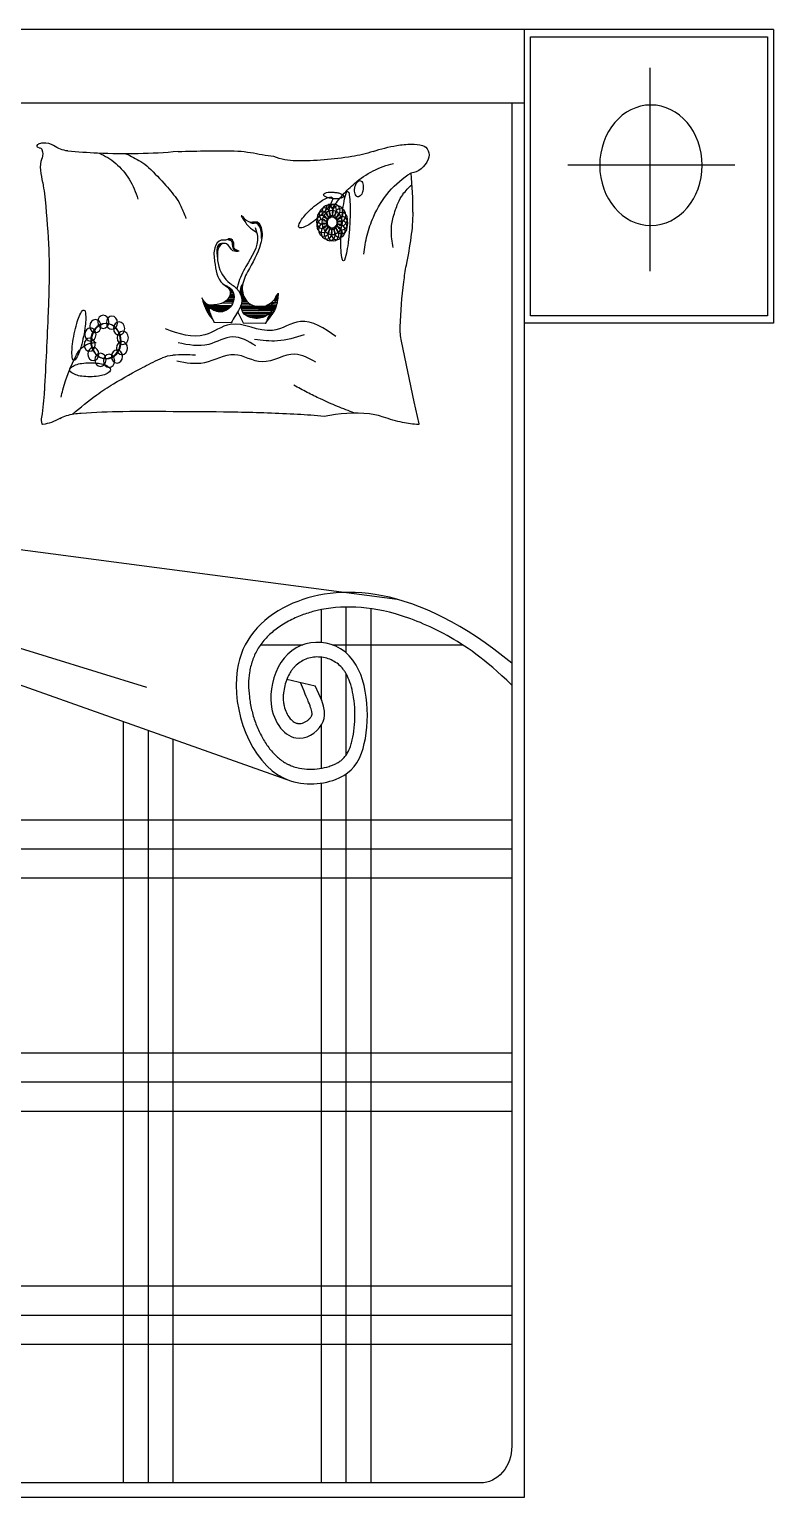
# Model space of a CAD drawing. Header units: inches. Extents: x 11.4 to 53.9, y 13.7 to 38.5.
# Drawn here: x 14.53 to 15.545, y 31.626 to 33.626 of the extents above; entities that cross this region are included whole.
import ezdxf

# ---------------------------------------------------------------- set-up
doc = ezdxf.new("R2010")
doc.units = ezdxf.units.IN
doc.header["$MEASUREMENT"] = 0
for name, color, linetype in [('02', 2, 'Continuous'), ('1', 1, 'Continuous'), ('4', 4, 'Continuous')]:
    doc.layers.add(name, color=color, linetype=linetype)

msp = doc.modelspace()

# ---------------------------------------------------------------- linework, layer by layer
at = {"layer": '02'}
for p, q in [((14.8313, 33.3633), (14.8308, 33.3634)), ((14.843, 33.3621), (14.8325, 33.3622)), ((14.8415, 33.3632), (14.8345, 33.3633)), ((14.8441, 33.3609), (14.8411, 33.3609)), ((14.8447, 33.3597), (14.8423, 33.3597)), ((14.8453, 33.3585), (14.8433, 33.3586)), ((14.846, 33.3566), (14.8444, 33.3566)), ((14.8463, 33.3555), (14.8449, 33.3555)), ((14.8467, 33.3539), (14.8455, 33.3539)), ((14.8469, 33.3528), (14.8458, 33.3528)), ((14.8472, 33.3509), (14.8462, 33.3509)), ((14.8473, 33.3497), (14.8463, 33.3497)), ((14.8474, 33.3486), (14.8465, 33.3486)), ((14.8474, 33.3474), (14.8465, 33.3474)), ((14.8474, 33.3463), (14.8466, 33.3463)), ((14.8474, 33.3451), (14.8466, 33.3451)), ((14.8473, 33.3436), (14.8467, 33.3436)), ((14.8471, 33.342), (14.8467, 33.342)), ((14.7869, 33.3241), (14.7857, 33.3242)), ((14.7872, 33.3253), (14.7858, 33.3253)), ((14.7874, 33.3264), (14.7859, 33.3265)), ((14.7878, 33.3276), (14.7861, 33.3276)), ((14.7886, 33.3295), (14.7865, 33.3295)), ((14.7893, 33.3306), (14.787, 33.3307)), ((14.7905, 33.3321), (14.7878, 33.3322)), ((14.7919, 33.3333), (14.7889, 33.3333)), ((14.7969, 33.3343), (14.7928, 33.3344)), ((14.8064, 33.3392), (14.8024, 33.3392)), ((14.808, 33.3372), (14.8057, 33.3373)), ((14.8088, 33.3353), (14.8064, 33.3354)), ((14.809, 33.3342), (14.8067, 33.3342)), ((14.8091, 33.333), (14.8068, 33.3331)), ((14.8091, 33.3319), (14.8069, 33.3319)), ((14.8091, 33.3303), (14.8071, 33.3304)), ((14.8092, 33.3292), (14.8073, 33.3292)), ((14.8098, 33.3273), (14.8082, 33.3273)), ((14.8109, 33.3261), (14.8092, 33.3261)), ((14.8131, 33.3249), (14.8111, 33.3249)), ((14.815, 33.3237), (14.8138, 33.3238)), ((14.7954, 33.2784), (14.795, 33.2784)), ((14.7977, 33.2772), (14.7965, 33.2773)), ((14.8, 33.2761), (14.7981, 33.2761)), ((14.8019, 33.2749), (14.7997, 33.2749)), ((14.804, 33.2733), (14.8015, 33.2734)), ((14.8092, 33.2606), (14.8021, 33.2607)), ((14.8053, 33.2722), (14.8025, 33.2722)), ((14.8092, 33.2614), (14.8025, 33.2615)), ((14.8092, 33.2629), (14.8031, 33.263)), ((14.8067, 33.2706), (14.8035, 33.2706)), ((14.8091, 33.2644), (14.8037, 33.2645)), ((14.8074, 33.2694), (14.8039, 33.2695)), ((14.808, 33.2683), (14.8041, 33.2683)), ((14.8083, 33.2675), (14.8041, 33.2676)), ((14.8087, 33.2664), (14.8041, 33.2664)), ((14.8206, 33.2704), (14.818, 33.2704)), ((14.8207, 33.2692), (14.818, 33.2693)), ((14.8209, 33.2681), (14.818, 33.2681)), ((14.8211, 33.2673), (14.818, 33.2674)), ((14.8213, 33.2662), (14.818, 33.2662)), ((14.8205, 33.2719), (14.8181, 33.272)), ((14.8219, 33.2642), (14.8182, 33.2643)), ((14.8204, 33.2731), (14.8183, 33.2731)), ((14.8205, 33.2746), (14.8186, 33.2746)), ((14.8225, 33.2627), (14.8187, 33.2628)), ((14.8205, 33.2758), (14.819, 33.2758)), ((14.8231, 33.2612), (14.8192, 33.2612)), ((14.8235, 33.2604), (14.8193, 33.2605)), ((14.8206, 33.2769), (14.8196, 33.2769)), ((14.8208, 33.2781), (14.8202, 33.2781)), ((14.8209, 33.2788), (14.8207, 33.2788)), ((14.869, 33.2605), (14.8658, 33.2605)), ((14.8691, 33.262), (14.8668, 33.2621)), ((14.8693, 33.2636), (14.8677, 33.2636)), ((14.8694, 33.2655), (14.8687, 33.2655)), ((14.7667, 33.2582), (14.7659, 33.2582)), ((14.7676, 33.2566), (14.7664, 33.2566)), ((14.7704, 33.2531), (14.7676, 33.2532)), ((14.7737, 33.2512), (14.7683, 33.2512)), ((14.8052, 33.2492), (14.7689, 33.2497)), ((14.8044, 33.248), (14.7694, 33.2485)), ((14.8034, 33.2469), (14.7698, 33.2474)), ((14.8022, 33.2458), (14.7703, 33.2462)), ((14.775, 33.2446), (14.771, 33.2447)), ((14.7757, 33.2435), (14.7715, 33.2435)), ((14.7754, 33.2427), (14.7719, 33.2428)), ((14.7759, 33.2412), (14.7727, 33.2412)), ((14.7763, 33.24), (14.7733, 33.2401)), ((14.8003, 33.2443), (14.779, 33.2446)), ((14.7986, 33.2431), (14.7812, 33.2434)), ((14.7971, 33.2424), (14.783, 33.2426)), ((14.8072, 33.2526), (14.7923, 33.2528)), ((14.808, 33.2545), (14.7964, 33.2547)), ((14.8085, 33.256), (14.7984, 33.2562)), ((14.8088, 33.2575), (14.7999, 33.2577)), ((14.8091, 33.2595), (14.8014, 33.2596)), ((14.8342, 33.2503), (14.8188, 33.2505)), ((14.8665, 33.2483), (14.8189, 33.249)), ((14.866, 33.2471), (14.8191, 33.2478)), ((14.8305, 33.2522), (14.8193, 33.2524)), ((14.8656, 33.246), (14.8193, 33.2467)), ((14.8241, 33.2592), (14.8195, 33.2593)), ((14.8281, 33.2542), (14.8196, 33.2543)), ((14.8651, 33.2448), (14.8196, 33.2455)), ((14.8254, 33.2573), (14.8197, 33.2574)), ((14.8266, 33.2558), (14.8197, 33.2559)), ((14.8643, 33.2433), (14.82, 33.244)), ((14.8637, 33.2422), (14.8204, 33.2428)), ((14.8624, 33.2399), (14.8215, 33.2405)), ((14.867, 33.2498), (14.8537, 33.25)), ((14.8675, 33.2517), (14.8575, 33.2519)), ((14.8679, 33.2536), (14.8601, 33.2537)), ((14.8685, 33.2567), (14.8631, 33.2568)), ((14.8687, 33.2586), (14.8645, 33.2586)), ((14.8689, 33.2597), (14.8653, 33.2598)), ((14.7768, 33.2389), (14.774, 33.2389)), ((14.7776, 33.2369), (14.7753, 33.237)), ((14.7779, 33.2362), (14.7758, 33.2362)), ((14.7785, 33.2346), (14.777, 33.2346)), ((14.7791, 33.2335), (14.7779, 33.2335)), ((14.7794, 33.2327), (14.7786, 33.2327)), ((14.7799, 33.2315), (14.7796, 33.2315)), ((14.8051, 33.2262), (14.7822, 33.2265)), ((14.8524, 33.2255), (14.8215, 33.2259)), ((14.8616, 33.2388), (14.8222, 33.2393)), ((14.8559, 33.2377), (14.8232, 33.2382)), ((14.8531, 33.2358), (14.8257, 33.2362)), ((14.8518, 33.2351), (14.8271, 33.2354)), ((14.8484, 33.2336), (14.833, 33.2338)), ((14.8539, 33.2285), (14.8534, 33.2285)), ((14.8548, 33.2297), (14.8538, 33.2297)), ((14.8554, 33.2304), (14.8541, 33.2304)), ((14.8563, 33.2316), (14.8546, 33.2316)), ((14.8569, 33.2323), (14.8549, 33.2324)), ((14.8578, 33.2335), (14.8555, 33.2335)), ((14.859, 33.235), (14.8563, 33.235)), ((14.8595, 33.2357), (14.8567, 33.2358)), ((14.8609, 33.2376), (14.8578, 33.2377)), ((14.2607, 32.8624), (14.6898, 32.7299)), ((14.9285, 32.7908), (14.9285, 32.8356)), ((14.9622, 32.7765), (14.9622, 32.8391)), ((14.996, 31.6459), (14.996, 32.8368)), ((14.9435, 32.7875), (15.121, 32.7875)), ((14.9285, 32.7124), (14.9285, 32.7707)), ((14.9622, 32.6377), (14.9622, 32.7479)), ((14.6586, 31.6459), (14.6586, 32.6831)), ((14.6924, 31.6459), (14.6924, 32.6711)), ((14.9285, 32.6195), (14.9285, 32.6787)), ((14.7261, 31.6459), (14.7261, 32.6592)), ((14.9622, 31.6459), (14.9622, 32.6118)), ((14.9285, 31.6459), (14.9285, 32.5993)), ((13.6918, 32.5494), (15.1878, 32.5494)), ((13.6918, 32.5097), (15.1878, 32.5097)), ((13.6918, 32.47), (15.1878, 32.47)), ((13.6918, 32.2319), (15.1878, 32.2319)), ((13.6918, 32.1922), (15.1878, 32.1922)), ((13.6918, 32.1525), (15.1878, 32.1525)), ((13.9662, 31.9144), (15.1878, 31.9144)), ((13.965, 31.8747), (15.1878, 31.8747)), ((13.9675, 31.835), (15.1878, 31.835))]:
    msp.add_line(p, q, dxfattribs=at)
at = {"layer": '02', "extrusion": (0, 0, -1)}
for centre, major_axis, start_param, end_param in [((15.0544, 33.2831), (0, 0.1636), 5.872496, 6.082747), ((15.0544, 33.2831), (0, 0.1636), 5.662245, 5.872496), ((14.9326, 33.4007), (0, 0.00153), 4.777609, 5.76878), ((14.9326, 33.4007), (0, 0.00153), 3.786439, 4.777609), ((14.9378, 33.3897), (0, 0.0141), 5.76878, 6.083615), ((14.9408, 33.3724), (0, 0.0318), 6.083615, 6.236557), ((14.9419, 33.3448), (0, 0.0594), 6.236557, 6.348406), ((15.0544, 33.2831), (0, 0.1636), 5.36483, 5.513538), ((14.9419, 33.3448), (0, 0.0594), 0.06522, 0.177069), ((14.946, 33.372), (0, 0.0318), 0.177069, 0.330011), ((14.9509, 33.3887), (0, 0.0141), 0.330011, 0.644846), ((15.0544, 33.2831), (0, 0.1636), 5.513538, 5.662245), ((15.0176, 33.3771), (0, 0.0702), 4.923606, 5.109502), ((14.964, 33.4035), (0, 0.00177), 5.109502, 6.356086), ((14.964, 33.4035), (0, 0.00177), 0.0729, 1.319484), ((14.9077, 33.3865), (0, 0.0702), 1.319484, 1.50538), ((14.989, 33.4066), (0, 0.0182), 4.662899, 4.910447), ((14.9841, 33.4063), (0, 0.0124), 4.3626, 4.662899), ((14.989, 33.4066), (0, 0.0182), 4.910447, 5.157994), ((14.9808, 33.4049), (0, 0.00824), 3.936058, 4.3626), ((14.9846, 33.4091), (0, 0.0124), 5.157994, 5.458293), ((14.982, 33.412), (0, 0.00824), 5.458293, 5.884836), ((14.9807, 33.4156), (0, 0.00428), 5.884836, 6.481243), ((14.9771, 33.4058), (0, 0.00824), 2.316701, 2.743243), ((14.9807, 33.4156), (0, 0.00428), 0.198058, 0.794465), ((14.9745, 33.4086), (0, 0.0124), 2.016401, 2.316701), ((14.9783, 33.4128), (0, 0.00824), 0.794465, 1.221007), ((14.97, 33.4111), (0, 0.0182), 1.768854, 2.016401), ((14.9749, 33.4114), (0, 0.0124), 1.221007, 1.521307), ((14.97, 33.4111), (0, 0.0182), 1.521307, 1.768854), ((14.9865, 33.2728), (0, 0.1377), 5.539879, 5.640063), ((14.9865, 33.2728), (0, 0.1377), 5.640063, 5.740246), ((14.958, 33.3284), (0, 0.0728), 5.740246, 5.878137), ((14.939, 33.4107), (0, 0.0141), 3.471604, 3.786439), ((14.9441, 33.3664), (0, 0.0314), 5.878137, 6.17003), ((14.8918, 33.4324), (0, 0.0728), 2.260396, 2.398287), ((14.9439, 33.4274), (0, 0.0318), 3.318662, 3.471604), ((14.948, 33.4546), (0, 0.0594), 3.206813, 3.318662), ((14.9189, 33.4061), (0, 0.0314), 1.968503, 2.260396), ((14.9414, 33.395), (0, 0.00269), 6.17003, 7.210859), ((14.9414, 33.395), (0, 0.00269), 0.927674, 1.968503), ((14.948, 33.4546), (0, 0.0594), 3.094965, 3.206813), ((14.9491, 33.427), (0, 0.0318), 2.942022, 3.094965), ((14.9521, 33.4097), (0, 0.0141), 2.627187, 2.942022), ((15.1034, 33.3554), (0, 0.1734), 4.842886, 4.923606), ((14.9573, 33.3988), (0, 0.00153), 1.636017, 2.627187), ((14.9573, 33.3988), (0, 0.00153), 0.644846, 1.636017), ((14.8201, 33.3798), (0, 0.1734), 1.50538, 1.5861), ((14.9784, 33.4021), (0, 0.00428), 3.33965, 3.936058), ((14.9784, 33.4021), (0, 0.00428), 2.743243, 3.33965), ((14.922, 33.3469), (0, 0.0314), 5.110095, 5.401988), ((14.9491, 33.3206), (0, 0.0728), 5.401988, 5.539879), ((14.8829, 33.4246), (0, 0.0728), 2.598653, 2.736544), ((14.8544, 33.4803), (0, 0.1377), 2.49847, 2.598653), ((14.8544, 33.4803), (0, 0.1377), 2.398287, 2.49847), ((15.2443, 33.3337), (0, 0.3405), 4.785289, 4.842886), ((14.6781, 33.3823), (0, 0.3405), 1.5861, 1.643697), ((14.8995, 33.3581), (0, 0.00269), 4.069266, 5.110095), ((14.8995, 33.3581), (0, 0.00269), 3.028437, 4.069266), ((14.8968, 33.3866), (0, 0.0314), 2.736544, 3.028437), ((15.2443, 33.3337), (0, 0.3405), 4.727692, 4.785289), ((14.6781, 33.3823), (0, 0.3405), 1.643697, 1.701294), ((15.1022, 33.3362), (0, 0.1734), 4.646973, 4.727692), ((15.0147, 33.3295), (0, 0.0702), 4.461077, 4.646973), ((14.9047, 33.3389), (0, 0.0702), 1.782013, 1.967909), ((14.8189, 33.3606), (0, 0.1734), 1.701294, 1.782013), ((14.9584, 33.3125), (0, 0.00177), 3.214493, 4.461077), ((14.9584, 33.3125), (0, 0.00177), 1.967909, 3.214493), ((14.6254, 33.2195), (0, 0.0356), 5.162699, 5.433027), ((14.6042, 33.2413), (0, 0.00242), 5.433027, 6.518337), ((14.6042, 33.2413), (0, 0.00242), 0.235152, 1.320462), ((14.5769, 33.2331), (0, 0.0356), 1.320462, 1.59079), ((14.7243, 33.1738), (0, 0.1608), 4.947541, 5.037817), ((14.6625, 33.1983), (0, 0.0841), 5.037817, 5.162699), ((14.4711, 33.2452), (0, 0.1608), 1.715672, 1.805948), ((14.5357, 33.2341), (0, 0.0841), 1.59079, 1.715672), ((14.7243, 33.1738), (0, 0.1608), 4.857264, 4.947541), ((14.4711, 33.2452), (0, 0.1608), 1.805948, 1.896225), ((14.7508, 33.0702), (0, 0.2156), 5.01749, 5.262065), ((14.6185, 33.1859), (0, 0.0356), 4.462054, 4.732383), ((14.6598, 33.1849), (0, 0.0841), 4.732383, 4.857264), ((14.57, 33.1995), (0, 0.0356), 2.021106, 2.291434), ((14.6198, 33.1646), (0, 0.0349), 5.262065, 5.878124), ((14.5329, 33.2206), (0, 0.0841), 1.896225, 2.021106), ((14.6169, 33.1725), (0, 0.0263), 5.878124, 6.103495), ((14.6235, 33.1301), (0, 0.0694), 6.103495, 6.24199), ((14.7292, 33.1245), (0, 0.058), 5.922351, 6.211927), ((14.7422, 32.911), (0, 0.2721), 6.211927, 6.345235), ((14.5882, 33.1621), (0, 0.00348), 4.708932, 5.665055), ((14.5882, 33.1621), (0, 0.00348), 3.75281, 4.708932), ((14.5999, 33.1428), (0, 0.0273), 5.665055, 5.995265), ((14.5912, 33.1776), (0, 0.00242), 3.376744, 4.462054), ((14.5912, 33.1776), (0, 0.00242), 2.291434, 3.376744), ((14.6078, 33.1111), (0, 0.0603), 5.995265, 6.159203), ((14.6132, 33.0604), (0, 0.1114), 6.159203, 6.279729), ((14.6132, 33.0604), (0, 0.1114), 6.279729, 6.400255), ((14.6183, 33.1112), (0, 0.0603), 0.117069, 0.281006), ((14.6261, 33.1429), (0, 0.0273), 0.281006, 0.611217), ((14.6377, 33.1623), (0, 0.00348), 0.611217, 1.56734), ((14.6377, 33.1623), (0, 0.00348), 1.56734, 2.523462), ((15.188, 31.8613), (0, 1.4323), 5.8207, 5.858607), ((14.8639, 32.7047), (0, 0.5066), 5.858607, 5.922351), ((14.5998, 33.1816), (0, 0.0273), 3.422599, 3.75281), ((14.6075, 33.2133), (0, 0.0603), 3.258662, 3.422599), ((14.6126, 33.2641), (0, 0.1114), 3.138136, 3.258662), ((14.6126, 33.2641), (0, 0.1114), 3.01761, 3.138136), ((14.618, 33.2134), (0, 0.0603), 2.853673, 3.01761), ((14.626, 33.1817), (0, 0.0273), 2.523462, 2.853673), ((14.7159, 33.0831), (0, 0.1726), 4.956465, 5.01749)]:
    msp.add_ellipse(centre, major_axis=major_axis, ratio=0.85, start_param=start_param, end_param=end_param, dxfattribs=at)
for centre, major_axis in [((14.9328, 33.374), (0, 0.00892)), ((14.9367, 33.3775), (0, 0.00892)), ((14.9413, 33.3791), (0, 0.00892)), ((14.9461, 33.3788), (0, 0.00892)), ((14.9506, 33.3766), (0, 0.00892)), ((14.9541, 33.3727), (0, 0.00892)), ((14.9291, 33.3637), (0, 0.00892)), ((14.9296, 33.3581), (0, 0.00892)), ((14.9302, 33.3693), (0, 0.00892)), ((14.9318, 33.353), (0, 0.00892)), ((14.943, 33.3628), (0, 0.0164)), ((14.9531, 33.3516), (0, 0.00892)), ((14.9558, 33.3564), (0, 0.00892)), ((14.9563, 33.3676), (0, 0.00892)), ((14.9569, 33.3619), (0, 0.00892)), ((14.9354, 33.3491), (0, 0.00892)), ((14.9398, 33.3469), (0, 0.00892)), ((14.9446, 33.3466), (0, 0.00892)), ((14.9493, 33.3482), (0, 0.00892)), ((14.6202, 33.2217), (0, 0.00901)), ((14.6342, 33.2015), (0, 0.024)), ((14.635, 33.2011), (0, 0.024)), ((14.631, 33.2276), (0, 0.00901)), ((14.6428, 33.2264), (0, 0.00901)), ((14.6525, 33.2184), (0, 0.00901)), ((14.6124, 33.1964), (0, 0.00901)), ((14.6134, 33.2103), (0, 0.00901)), ((14.6565, 33.1918), (0, 0.00901)), ((14.6575, 33.2057), (0, 0.00901)), ((14.6174, 33.1837), (0, 0.00901)), ((14.6271, 33.1757), (0, 0.00901)), ((14.6389, 33.1745), (0, 0.00901)), ((14.6497, 33.1804), (0, 0.00901))]:
    msp.add_ellipse(centre, major_axis=major_axis, ratio=0.85, dxfattribs=at)
at = {"layer": '02'}
for points, knots in [([(14.8206, 33.3711), (14.8204, 33.3715), (14.8199, 33.3721), (14.8192, 33.3719), (14.8189, 33.3718)], [0, 0, 0, 0, 29.733234, 55.74508, 55.74508, 55.74508, 55.74508]), ([(14.8191, 33.3717), (14.8222, 33.3666), (14.8279, 33.3572), (14.8365, 33.3518), (14.8405, 33.3493)], [0, 0, 0, 0, 439.337357, 808.513718, 808.513718, 808.513718, 808.513718]), ([(14.8206, 33.3711), (14.8241, 33.3674), (14.8302, 33.3608), (14.8421, 33.3657), (14.8488, 33.3514), (14.8453, 33.3259), (14.8305, 33.3021), (14.8178, 33.2759), (14.8267, 33.2462), (14.8579, 33.246), (14.8667, 33.2619), (14.8693, 33.2665)], [0, 0, 0, 0, 370.279274, 647.246075, 847.888373, 1378.960121, 2414.904871, 2951.748243, 3428.282905, 4373.471731, 4761.750437, 4761.750437, 4761.750437, 4761.750437]), ([(14.8467, 33.341), (14.8467, 33.3475), (14.8467, 33.3561), (14.8392, 33.3629), (14.8347, 33.3606), (14.8322, 33.3623), (14.8307, 33.3634)], [0, 0, 0, 0, 434.291637, 585.30335, 671.116337, 811.170609, 811.170609, 811.170609, 811.170609]), ([(14.8162, 33.3239), (14.8132, 33.3248), (14.8079, 33.3263), (14.8102, 33.3357), (14.8039, 33.3426), (14.7977, 33.3377), (14.7891, 33.3406), (14.7804, 33.3269), (14.7834, 33.3052), (14.7865, 33.2809), (14.8072, 33.2717), (14.7998, 33.2542), (14.7857, 33.251), (14.7713, 33.2486), (14.7633, 33.2653), (14.7717, 33.2403), (14.7773, 33.2341), (14.7802, 33.2309)], [0, 0, 0, 0, 214.14559, 377.025075, 575.528412, 758.105592, 920.480881, 1264.902052, 1707.290956, 2499.482849, 2865.992435, 3150.828948, 3567.495909, 4077.121973, 4204.018392, 4587.480159, 5005.887529, 5005.887529, 5005.887529, 5005.887529]), ([(14.8382, 33.3562), (14.8395, 33.352), (14.8454, 33.3334), (14.827, 33.3077), (14.8164, 33.2855), (14.8135, 33.2748), (14.8129, 33.2727)], [0, 0, 0, 0, 307.93761, 1371.177455, 2017.63374, 2172.830591, 2172.830591, 2172.830591, 2172.830591]), ([(14.8162, 33.3239), (14.8132, 33.3234), (14.8058, 33.3223), (14.8017, 33.3348), (14.786, 33.3343), (14.785, 33.3016), (14.7988, 33.2824), (14.8156, 33.2724), (14.8228, 33.2533), (14.8125, 33.2387), (14.807, 33.2295), (14.8051, 33.2262)], [0, 0, 0, 0, 236.273366, 570.787372, 733.162661, 1384.208636, 2166.175057, 2546.990063, 2930.45183, 3457.11439, 3746.767054, 3746.767054, 3746.767054, 3746.767054]), ([(14.7961, 33.3343), (14.7933, 33.3345), (14.7868, 33.3348), (14.7852, 33.323), (14.7862, 33.3169), (14.7866, 33.3144)], [0, 0, 0, 0, 213.052262, 484.393569, 669.054375, 669.054375, 669.054375, 669.054375]), ([(14.8007, 33.3397), (14.8027, 33.3392), (14.8076, 33.338), (14.8059, 33.3268), (14.8115, 33.3247), (14.8143, 33.3236)], [0, 0, 0, 0, 151.37429, 368.781668, 587.183857, 587.183857, 587.183857, 587.183857]), ([(14.7951, 33.2785), (14.8006, 33.2759), (14.8099, 33.2713), (14.8093, 33.2507), (14.7945, 33.238), (14.7825, 33.2423), (14.7718, 33.2492), (14.7771, 33.2375), (14.7822, 33.2265)], [0, 0, 0, 0, 446.128236, 755.800529, 1269.702549, 1721.296298, 1754.296899, 2238.03998, 2238.03998, 2238.03998, 2238.03998]), ([(14.8181, 33.2647), (14.8179, 33.2685), (14.8176, 33.274), (14.8203, 33.2782), (14.821, 33.2794)], [0, 0, 0, 0, 262.335435, 368.539335, 368.539335, 368.539335, 368.539335]), ([(14.8695, 33.2666), (14.869, 33.2605), (14.8677, 33.2453), (14.8586, 33.2342), (14.8531, 33.2276)], [0, 0, 0, 0, 426.035719, 1059.044037, 1059.044037, 1059.044037, 1059.044037]), ([(14.8599, 33.2407), (14.8562, 33.2379), (14.847, 33.231), (14.8327, 33.2321), (14.8208, 33.2388), (14.8194, 33.246), (14.8187, 33.25)], [0, 0, 0, 0, 356.488793, 902.858803, 1121.734001, 1396.522206, 1396.522206, 1396.522206, 1396.522206]), ([(14.8678, 33.257), (14.8615, 33.2518), (14.8532, 33.2452), (14.8652, 33.2476), (14.8556, 33.2355), (14.8536, 33.2292), (14.8522, 33.2249)], [0, 0, 0, 0, 354.706394, 458.036101, 642.850064, 1045.439073, 1045.439073, 1045.439073, 1045.439073]), ([(14.9482, 33.2077), (14.9321, 33.2188), (14.9036, 33.2386), (14.8561, 33.2041), (14.81, 33.2359), (14.7646, 33.2002), (14.734, 33.2113), (14.7157, 33.2179)], [0, 0, 0, 0, 60.699522, 107.255472, 175.125043, 218.384718, 282.202299, 282.202299, 282.202299, 282.202299]), ([(14.8389, 33.1949), (14.8285, 33.2011), (14.8074, 33.2137), (14.7725, 33.1911), (14.747, 33.1961), (14.733, 33.1989)], [0, 0, 0, 0, 38.736045, 78.847618, 127.891564, 127.891564, 127.891564, 127.891564]), ([(14.9049, 33.2097), (14.8928, 33.2061), (14.8705, 33.1993), (14.8476, 33.2022), (14.8372, 33.2036)], [0, 0, 0, 0, 43.645936, 80.453717, 80.453717, 80.453717, 80.453717]), ([(14.9209, 33.1724), (14.9114, 33.1778), (14.8875, 33.1913), (14.8497, 33.1632), (14.8086, 33.1916), (14.7705, 33.1666), (14.7438, 33.1715), (14.7312, 33.1738)], [0, 0, 0, 0, 35.61194, 89.133857, 134.39712, 184.007498, 228.275394, 228.275394, 228.275394, 228.275394])]:
    msp.add_open_spline(points, degree=3, knots=knots, dxfattribs=at)
for points in [[(14.7757, 33.2434), (14.7735, 33.2453), (14.7712, 33.2472), (14.7689, 33.2491)], [(14.8142, 33.2409), (14.8166, 33.236), (14.819, 33.231), (14.8215, 33.226)]]:
    msp.add_open_spline(points, degree=3, dxfattribs=at)
at = {"layer": '1'}
for p, q in [((15.2133, 33.2359), (15.2133, 33.6159)), ((15.2133, 33.6159), (15.5363, 33.6159)), ((15.5363, 33.6159), (15.5363, 33.2359)), ((15.3761, 33.5737), (15.3761, 33.2965)), ((15.1878, 33.5259), (15.1878, 31.6959)), ((15.4919, 33.4408), (15.2644, 33.4408)), ((15.5363, 33.2359), (15.2133, 33.2359)), ((15.055, 33.1187), (15.0374, 33.2013)), ((15.0614, 33.0887), (15.055, 33.1187)), ((13.6918, 33.0259), (15.0317, 32.8496)), ((13.6918, 33.0259), (14.8874, 32.602)), ((14.8454, 32.7875), (14.9032, 32.7875)), ((14.8814, 32.741), (14.9199, 32.7317)), ((15.1453, 31.6459), (13.7343, 31.6459))]:
    msp.add_line(p, q, dxfattribs=at)
at = {"layer": '1', "extrusion": (0, 0, -1)}
msp.add_ellipse((15.3775, 33.4408), major_axis=(0, 0.0821), ratio=0.85, dxfattribs=at)
for centre, major_axis, start_param, end_param in [((14.5429, 33.467), (0, 0.00232), 2.93402, 5.053845), ((14.5438, 33.4666), (0, 0.00342), 5.053845, 5.902908), ((14.5506, 33.4465), (0, 0.0251), 5.902908, 6.208092), ((14.5441, 33.4605), (0, 0.00428), 6.075612, 7.470177), ((14.5351, 33.4563), (0, 0.0156), 1.186991, 1.944663), ((14.5509, 33.4427), (0, 0.0289), 6.208092, 6.818151), ((14.5867, 33.514), (0, 0.0539), 3.233383, 3.676558), ((14.6465, 34.2776), (0, 0.8208), 3.174892, 3.233383), ((14.7863, 31.5238), (0, 1.9367), 6.250779, 6.300322), ((14.8088, 33.308), (0, 0.1524), 0.044307, 0.177847), ((15.0691, 33.1663), (0, 0.3048), 6.008401, 6.135928), ((15.0511, 33.3084), (0, 0.1611), 6.135928, 6.283185), ((15.0511, 33.3791), (0, 0.0904), 0, 0.19674), ((15.064, 33.4549), (0, 0.0131), 0.19674, 2.034714), ((14.5734, 33.4386), (0, 0.0328), 4.570433, 5.086256), ((14.6656, 34.9507), (0, 1.4943), 3.131544, 3.174892), ((14.5983, 33.3632), (0, 0.0992), 0.325912, 0.629826), ((14.5983, 33.3632), (0, 0.0992), 0.629826, 0.939395), ((14.591, 33.2378), (0, 0.234), 0.364081, 0.47542), ((14.6709, 34.3297), (0, 0.8732), 3.057785, 3.131544), ((14.6522, 33.3776), (0, 0.0768), 0.47542, 0.670007), ((14.9113, 33.9789), (0, 0.5293), 3.247826, 3.31944), ((14.8938, 33.5566), (0, 0.1098), 3.142599, 3.471215), ((14.8937, 34.1294), (0, 0.6827), 3.009875, 3.141593), ((14.9429, 33.6928), (0, 0.2422), 2.866808, 3.009875), ((15.048, 33.4643), (0, 0.0342), 2.034714, 3.059554), ((14.7529, 33.4688), (0, 0.246), 4.501039, 4.570433), ((14.5983, 33.3632), (0, 0.0992), 0.939395, 1.248964), ((14.486, 33.1308), (0, 0.3916), 0.670007, 0.764655), ((15.1047, 33.3058), (0, 0.1399), 5.499491, 5.808393), ((14.6347, 33.3771), (0, 0.4918), 1.462597, 1.570796), ((14.3836, 33.3756), (0, 0.1983), 1.359446, 1.436739), ((13.7815, 33.28), (0, 0.9131), 1.436739, 1.512001), ((14.5839, 33.2509), (0, 0.2252), 0.764655, 0.889508), ((15.1047, 33.3058), (0, 0.1399), 5.190589, 5.499491), ((15.0731, 33.3664), (0, 0.0526), 5.154919, 5.435704), ((15.0968, 33.3418), (0, 0.0899), 5.435704, 5.650258), ((14.7, 33.3616), (0, 0.0493), 0.889508, 1.076576), ((14.5871, 33.2901), (0, 0.2002), 1.076576, 1.169322), ((15.1917, 33.304), (0, 0.2056), 5.04016, 5.093131), ((15.1487, 33.3242), (0, 0.1511), 5.093131, 5.154919), ((15.1047, 33.3058), (0, 0.1399), 5.00063, 5.190589), ((15.0715, 33.3521), (0, 0.0562), 4.712389, 5.04016), ((14.8794, 33.3771), (0, 0.204), 1.570796, 1.73982), ((15.1047, 33.3058), (0, 0.1399), 4.810671, 5.00063), ((15.1015, 33.3521), (0, 0.0915), 4.456086, 4.712389), ((14.3113, 33.4912), (0, 0.882), 1.73982, 1.783698), ((13.9803, 33.2938), (0, 0.6787), 1.512001, 1.599299), ((15.3076, 33.2378), (0, 0.3171), 4.852103, 4.925291), ((15.5951, 33.1902), (0, 0.6588), 4.7589, 4.852103), ((13.397, 33.3134), (0, 1.3652), 1.599299, 1.624115), ((2.9821, 33.9673), (0, 13.6356), 1.624115, 1.631968), ((15.0933, 33.2177), (0, 0.0677), 4.467254, 4.7589), ((14.7634, 32.8633), (0, 0.3126), 5.722324, 5.8207), ((15.159, 33.809), (0, 0.7387), 3.551473, 3.583354), ((14.2781, 33.1534), (0, 0.3212), 1.631968, 1.745301), ((14.9514, 32.5111), (0, 0.7286), 5.657899, 5.722324), ((15.159, 33.809), (0, 0.7387), 3.519592, 3.551473), ((15.159, 33.809), (0, 0.7387), 3.480675, 3.519592), ((14.6086, 32.9577), (0, 0.1459), 6.058578, 6.220808), ((14.6625, 31.9416), (0, 1.164), 6.220808, 6.278184), ((14.6933, 20.763), (0, 12.3427), 6.279781, 6.294713), ((14.7658, 29.7431), (0, 3.3622), 0.016936, 0.045547), ((14.8489, 31.8866), (0, 1.2165), 0.045547, 0.080592), ((14.9754, 32.7981), (0, 0.3054), 6.115697, 6.354458), ((15.159, 33.809), (0, 0.7387), 3.441758, 3.480675), ((14.9825, 32.9837), (0, 0.1197), 0.112295, 0.30345), ((14.5632, 33.0942), (0, 0.0193), 4.420958, 4.886893), ((14.5485, 33.0891), (0, 0.00132), 3.017318, 4.420958), ((14.5394, 33.1746), (0, 0.0875), 2.85848, 3.017318), ((14.542, 33.1642), (0, 0.0767), 2.665395, 2.85848), ((14.5895, 33.0558), (0, 0.0453), 5.806988, 6.058578), ((15.0712, 33.3171), (0, 0.2297), 3.307122, 3.445043), ((15.077, 33.3576), (0, 0.2708), 3.212853, 3.307122), ((15.0606, 33.0885), (0, 0.000917), 1.325666, 3.212853), ((15.1453, 31.6959), (0, 0.05), 1.570796, 3.141593)]:
    msp.add_ellipse(centre, major_axis=major_axis, ratio=0.85, start_param=start_param, end_param=end_param, dxfattribs=at)
at = {"layer": '1'}
for points, knots in [([(15.1878, 32.7625), (15.057, 32.8707), (14.8881, 32.8746), (14.786, 32.7534), (14.8443, 32.5923), (14.9489, 32.5977), (14.995, 32.6368), (14.9939, 32.7976), (14.8789, 32.8011), (14.8493, 32.7002), (14.8882, 32.6473), (14.9325, 32.6731), (14.9357, 32.7006), (14.9199, 32.7317)], [170.30626, 170.30626, 170.30626, 170.30626, 414.197184, 554.608498, 741.690987, 833.261911, 906.019324, 1023.743891, 1168.189734, 1237.915098, 1336.242297, 1412.837786, 1469.686401, 1469.686401, 1469.686401, 1469.686401]), ([(15.1878, 32.7327), (15.1506, 32.7688), (15.1244, 32.7866), (15.0747, 32.814), (15.0512, 32.8235), (15.0073, 32.8359), (14.9869, 32.8388), (14.9493, 32.8393), (14.9322, 32.837), (14.9108, 32.8312), (14.905, 32.8293), (14.8964, 32.8259), (14.8934, 32.8246), (14.8872, 32.8217), (14.8841, 32.8201), (14.8781, 32.8168), (14.8752, 32.815), (14.867, 32.8095), (14.862, 32.8056), (14.8531, 32.7973), (14.8493, 32.7929), (14.8425, 32.7836), (14.8397, 32.7788), (14.835, 32.7686), (14.8332, 32.7633), (14.8312, 32.755), (14.8307, 32.7524), (14.8295, 32.7447), (14.8291, 32.7394), (14.829, 32.7283), (14.8294, 32.7226), (14.8308, 32.711), (14.8318, 32.7051), (14.8346, 32.6934), (14.8363, 32.6876), (14.8404, 32.6763), (14.8428, 32.6709), (14.8481, 32.6605), (14.851, 32.6556), (14.8573, 32.6465), (14.8607, 32.6424), (14.8679, 32.635), (14.8716, 32.6318), (14.8772, 32.628), (14.8788, 32.627), (14.8816, 32.6255), (14.8827, 32.6249), (14.8861, 32.6233), (14.8885, 32.6224), (14.8933, 32.6208), (14.8959, 32.6201), (14.9029, 32.6187), (14.9075, 32.6182), (14.9168, 32.6181), (14.9214, 32.6184), (14.9304, 32.6197), (14.9347, 32.6207), (14.9398, 32.6224), (14.9409, 32.6227), (14.9428, 32.6234), (14.9437, 32.6238), (14.9453, 32.6244), (14.9461, 32.6248), (14.9483, 32.6258), (14.9498, 32.6266), (14.9528, 32.6284), (14.9543, 32.6294), (14.9571, 32.6317), (14.9584, 32.6329), (14.9607, 32.6356), (14.9618, 32.6371), (14.9639, 32.6403), (14.9649, 32.6422), (14.9664, 32.6454), (14.9669, 32.6465), (14.9681, 32.6497), (14.9688, 32.6519), (14.9701, 32.6567), (14.9707, 32.6592), (14.9722, 32.6671), (14.973, 32.6729), (14.9739, 32.6848), (14.9741, 32.6911), (14.9737, 32.7036), (14.9731, 32.7098), (14.9715, 32.7208), (14.9705, 32.7256), (14.968, 32.7346), (14.9666, 32.7387), (14.9643, 32.7439), (14.9636, 32.7453), (14.9622, 32.7481), (14.9614, 32.7494), (14.9597, 32.752), (14.9589, 32.7532), (14.956, 32.7568), (14.9538, 32.7591), (14.9491, 32.763), (14.9465, 32.7646), (14.9412, 32.7674), (14.9384, 32.7685), (14.9327, 32.7702), (14.9297, 32.7707), (14.9237, 32.7711), (14.9207, 32.7711), (14.9148, 32.7703), (14.9119, 32.7697), (14.9063, 32.7678), (14.9036, 32.7665), (14.8985, 32.7636), (14.8962, 32.7619), (14.893, 32.7591), (14.8921, 32.7582), (14.8903, 32.7562), (14.8894, 32.7551), (14.8876, 32.7527), (14.8867, 32.7514), (14.8843, 32.7475), (14.8828, 32.7446), (14.8803, 32.7384), (14.8792, 32.7352), (14.8776, 32.7287), (14.877, 32.7254), (14.8764, 32.7202), (14.8763, 32.7183), (14.8763, 32.7153), (14.8763, 32.7142), (14.8764, 32.7122), (14.8764, 32.7111), (14.8767, 32.7081), (14.8771, 32.7062), (14.8782, 32.701), (14.8793, 32.698), (14.8818, 32.6925), (14.8833, 32.6901), (14.8862, 32.6864), (14.8876, 32.685), (14.8903, 32.6828), (14.8917, 32.682), (14.8935, 32.6812), (14.894, 32.681), (14.8949, 32.6807), (14.8953, 32.6806), (14.8959, 32.6805), (14.8962, 32.6804), (14.8968, 32.6803), (14.897, 32.6803), (14.8979, 32.6803), (14.8985, 32.6803), (14.9003, 32.6804), (14.9015, 32.6806), (14.9039, 32.6813), (14.9051, 32.6819), (14.9075, 32.6832), (14.9087, 32.6839), (14.9109, 32.6857), (14.9118, 32.6866), (14.9135, 32.6886), (14.9143, 32.6896), (14.915, 32.6909), (14.9151, 32.6912), (14.9153, 32.6916), (14.9154, 32.6917), (14.9155, 32.692), (14.9155, 32.6921), (14.9156, 32.6922), (14.9156, 32.6923), (14.9156, 32.6926), (14.9156, 32.6928), (14.9156, 32.6935), (14.9156, 32.6939), (14.9155, 32.6952), (14.9153, 32.696), (14.9149, 32.6979), (14.9146, 32.6991), (14.9135, 32.7029), (14.9124, 32.706), (14.9094, 32.7131), (14.9076, 32.717), (14.9, 32.7365)], [170.30626, 170.30626, 170.30626, 170.30626, 222.860306, 222.860306, 275.414352, 275.414352, 327.968398, 327.968398, 380.522445, 380.522445, 401.088431, 401.088431, 412.796849, 412.796849, 425.777911, 425.777911, 438.758974, 438.758974, 464.721099, 464.721099, 490.683224, 490.683224, 516.645349, 516.645349, 542.607474, 542.607474, 554.42095, 554.42095, 575.979856, 575.979856, 597.538762, 597.538762, 619.097669, 619.097669, 640.656575, 640.656575, 662.215481, 662.215481, 683.774387, 683.774387, 705.333293, 705.333293, 726.892199, 726.892199, 735.786399, 735.786399, 741.666827, 741.666827, 753.427683, 753.427683, 765.188538, 765.188538, 785.663106, 785.663106, 806.137673, 806.137673, 826.61224, 826.61224, 832.33065, 832.33065, 836.98876, 836.98876, 841.64687, 841.64687, 850.963089, 850.963089, 863.061682, 863.061682, 875.160276, 875.160276, 887.258869, 887.258869, 899.357462, 899.357462, 905.574886, 905.574886, 915.461115, 915.461115, 925.347345, 925.347345, 944.282453, 944.282453, 963.217561, 963.217561, 982.152669, 982.152669, 998.068082, 998.068082, 1013.983494, 1013.983494, 1020.534367, 1020.534367, 1027.496863, 1027.496863, 1034.45936, 1034.45936, 1049.828524, 1049.828524, 1065.197689, 1065.197689, 1080.566853, 1080.566853, 1095.936018, 1095.936018, 1111.305182, 1111.305182, 1126.674347, 1126.674347, 1142.043511, 1142.043511, 1157.412676, 1157.412676, 1164.160773, 1164.160773, 1171.67917, 1171.67917, 1179.197567, 1179.197567, 1194.024006, 1194.024006, 1208.850445, 1208.850445, 1223.676884, 1223.676884, 1232.885546, 1232.885546, 1238.287876, 1238.287876, 1243.690206, 1243.690206, 1254.494867, 1254.494867, 1273.692243, 1273.692243, 1292.889619, 1292.889619, 1308.428822, 1308.428822, 1323.968026, 1323.968026, 1330.077469, 1330.077469, 1334.846004, 1334.846004, 1338.3398, 1338.3398, 1341.833596, 1341.833596, 1348.821188, 1348.821188, 1361.607782, 1361.607782, 1374.394376, 1374.394376, 1387.180971, 1387.180971, 1399.967565, 1399.967565, 1412.754159, 1412.754159, 1416.595504, 1416.595504, 1420.436849, 1420.436849, 1425.571009, 1425.571009, 1430.705169, 1430.705169, 1435.839329, 1435.839329, 1440.973489, 1440.973489, 1446.107649, 1446.107649, 1451.241809, 1451.241809, 1460.847536, 1460.847536, 1469.686401, 1469.686401, 1469.686401, 1469.686401])]:
    msp.add_open_spline(points, degree=3, knots=knots, dxfattribs=at)
at = {"layer": '4'}
for p, q in [((15.5448, 33.6259), (13.3348, 33.6259)), ((15.2048, 33.6259), (15.2048, 31.6259)), ((15.5448, 33.6259), (15.5448, 33.2259)), ((13.6748, 33.5259), (15.2048, 33.5259)), ((15.5448, 33.2259), (15.2048, 33.2259)), ((15.2048, 31.6259), (13.6748, 31.6259))]:
    msp.add_line(p, q, dxfattribs=at)

doc.saveas('drawing.dxf')
